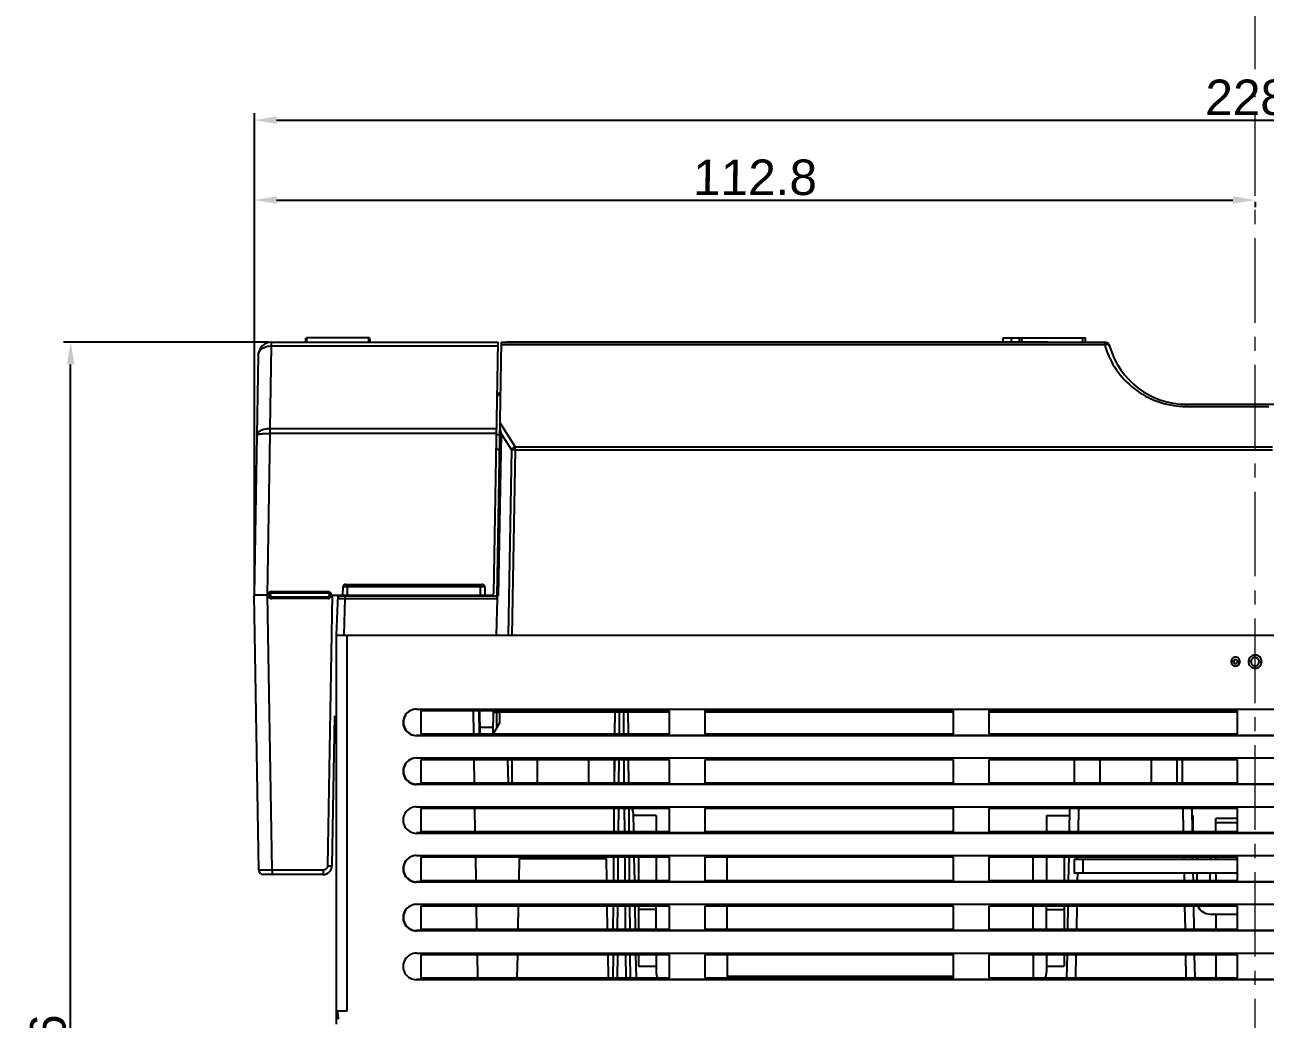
# Model space of a CAD drawing. Header units: millimetres. Extents: x 5329 to 6973, y -914 to -356.
# Drawn here: x 5562.5 to 5702.2, y -674.6 to -562.5 of the extents above; entities that cross this region are included whole.
import ezdxf

# ---------------------------------------------------------------- set-up
doc = ezdxf.new("R2010")
doc.units = ezdxf.units.MM
doc.header["$PDMODE"] = 3
doc.header["$PDSIZE"] = 1
doc.linetypes.add('CENTER', pattern=[17.8, 10.75, -2.35, 2.35, -2.35])
doc.linetypes.add('CENTER2', pattern=[28.575, 19.05, -3.175, 3.175, -3.175])
doc.layers.get('0').update_dxf_attribs({"linetype": 'CONTINUOUS'})
doc.layers.get('Defpoints').update_dxf_attribs({"linetype": 'CONTINUOUS'})
doc.layers.add('3', color=112, linetype='CENTER', lineweight=15)
doc.layers.add('Dim', color=1, linetype='CONTINUOUS')
doc.styles.add('OMI-1', font='arial.ttf', dxfattribs={"oblique": 1})
doc.dimstyles.new('1', dxfattribs={"dimtxt": 4, "dimasz": 2.5, "dimexe": 0.8, "dimexo": 0.3, "dimgap": 0.5, "dimtad": 1, "dimtoh": 1, "dimdec": 1, "dimzin": 0, "dimdsep": 46, "dimtxsty": 'OMI-1', "dimcen": 0, "dimclrd": 256, "dimclre": 256, "dimclrt": 256, "dimadec": 0, "dimazin": 0, "dimtfac": 0.8, "dimtdec": 1, "dimtix": 1, "dimtmove": 0, "dimatfit": 3, "dimfxl": 1, "dimtolj": 1, "dimtzin": 0, "dimarcsym": 0})

# ---------------------------------------------------------------- blocks, each defined once
blk = doc.blocks.new('*D6080')
at = {"layer": 'Defpoints', "color": 0}
for p in [(5816.55, -573.24), (5588.32, -626.76), (5816.55, -631.52)]:
    blk.add_point(p, dxfattribs=at)
at = {"layer": 'Dim', "lineweight": -2}
for p, q in [((5588.32, -626.46), (5588.32, -572.44)), ((5816.55, -631.22), (5816.55, -572.44)), ((5590.82, -573.24), (5814.05, -573.24))]:
    blk.add_line(p, q, dxfattribs=at)
at = {"layer": 'Dim'}
for points in [[(5590.82, -572.83), (5590.82, -573.66), (5588.32, -573.24)], [(5814.05, -573.66), (5814.05, -572.83), (5816.55, -573.24)]]:
    blk.add_solid(points, dxfattribs=at)
at = {"layer": 'Dim', "insert": (5702.43, -570.7), "char_height": 4, "attachment_point": 5, "style": 'OMI-1'}
blk.add_mtext('\\A1;228.2', dxfattribs=at)
blk = doc.blocks.new('*D6081')
at = {"layer": 'Defpoints', "color": 0}
for p in [(5588.32, -582.27), (5701.09, -582.16), (5701.09, -582.25)]:
    blk.add_point(p, dxfattribs=at)
at = {"layer": 'Dim', "lineweight": -2}
for p, q in [((5588.32, -581.97), (5588.32, -581.45)), ((5590.82, -582.25), (5698.59, -582.25)), ((5701.09, -582.46), (5701.09, -583.05))]:
    blk.add_line(p, q, dxfattribs=at)
at = {"layer": 'Dim'}
for points in [[(5590.82, -581.83), (5590.82, -582.66), (5588.32, -582.25)], [(5698.59, -582.66), (5698.59, -581.83), (5701.09, -582.25)]]:
    blk.add_solid(points, dxfattribs=at)
at = {"layer": 'Dim', "insert": (5644.71, -579.71), "char_height": 4, "attachment_point": 5, "style": 'OMI-1'}
blk.add_mtext('\\A1;112.8', dxfattribs=at)
blk = doc.blocks.new('*D6082')
at = {"layer": 'Defpoints', "color": 0}
for p in [(5567.62, -598.26), (5590.16, -598.26), (5581.59, -770.81)]:
    blk.add_point(p, dxfattribs=at)
at = {"layer": 'Dim', "lineweight": -2}
for p, q in [((5589.86, -598.26), (5566.82, -598.26)), ((5567.62, -768.31), (5567.62, -600.76)), ((5581.29, -770.81), (5566.82, -770.81))]:
    blk.add_line(p, q, dxfattribs=at)
at = {"layer": 'Dim'}
for points in [[(5568.04, -600.76), (5567.2, -600.76), (5567.62, -598.26)], [(5567.2, -768.31), (5568.04, -768.31), (5567.62, -770.81)]]:
    blk.add_solid(points, dxfattribs=at)
at = {"layer": 'Dim', "insert": (5565.08, -681.03), "char_height": 4, "attachment_point": 5, "rotation": 90, "style": 'OMI-1'}
blk.add_mtext('\\A1;\\A1;172.6', dxfattribs=at)

msp = doc.modelspace()

# ---------------------------------------------------------------- linework, layer by layer
at = {"color": 7, "linetype": 'Continuous'}
for p, q in [((5594.08, -597.76), (5594.07, -598.26)), ((5594.09, -597.76), (5594.08, -597.76)), ((5594.2, -597.76), (5594.19, -598.26)), ((5601.31, -597.76), (5594.2, -597.76)), ((5601.18, -597.76), (5601.19, -598.26)), ((5601.31, -597.76), (5601.32, -598.26)), ((5616.73, -598.26), (5616.73, -598.21)), ((5616.73, -598.21), (5677.73, -598.21)), ((5672.72, -598.21), (5672.72, -597.76)), ((5672.72, -597.76), (5681.98, -597.76)), ((5673.63, -598.21), (5673.63, -597.76)), ((5674.23, -598.26), (5674.23, -598.21)), ((5674.54, -598.21), (5674.54, -597.76)), ((5674.81, -598.21), (5674.81, -597.76)), ((5677.73, -598.26), (5677.73, -598.21)), ((5681.67, -598.26), (5681.67, -597.76)), ((5681.98, -598.26), (5681.98, -597.76)), ((5590.1, -608.02), (5590.27, -598.68)), ((5590.26, -598.26), (5615.79, -598.26)), ((5590.27, -598.68), (5615.78, -598.68)), ((5615.29, -626.56), (5615.79, -598.26)), ((5615.67, -626.86), (5616.16, -598.26)), ((5616.16, -598.26), (5684.12, -598.26)), ((5616.16, -598.51), (5684.12, -598.51)), ((5684.12, -598.26), (5684.12, -598.51)), ((5588.76, -599.73), (5588.29, -626.76)), ((5616.06, -604.27), (5615.68, -604.27)), ((5616.06, -604.06), (5615.69, -604.06)), ((5693.36, -605.26), (5693.36, -605.51)), ((5693.36, -605.26), (5788.35, -605.26)), ((5693.36, -605.51), (5702.62, -605.51)), ((5615.62, -608.02), (5590.1, -608.02)), ((5616.01, -607.37), (5617.7, -610.07)), ((5589.79, -626.76), (5590.11, -608.54)), ((5615.61, -608.54), (5590.11, -608.54)), ((5615.98, -608.72), (5615.61, -608.72)), ((5615.84, -626.86), (5616.16, -608.61)), ((5616.16, -608.61), (5617.28, -610.38)), ((5615.95, -610.34), (5615.58, -610.34)), ((5617.28, -610.38), (5616.91, -631.26)), ((5617.7, -610.38), (5617.34, -631.26)), ((5617.7, -610.38), (5617.7, -610.07)), ((5617.7, -610.07), (5703.06, -610.07)), ((5617.7, -610.38), (5703.06, -610.38)), ((5598.29, -626.76), (5598.31, -625.85)), ((5614.28, -625.85), (5598.31, -625.85)), ((5598.61, -625.56), (5613.98, -625.56)), ((5598.79, -625.56), (5598.79, -626.76)), ((5613.79, -626.76), (5613.79, -625.56)), ((5614.28, -625.85), (5614.29, -626.76)), ((5588.83, -657.77), (5588.29, -626.76)), ((5589.79, -626.76), (5589.89, -626.76)), ((5590.33, -657.77), (5589.79, -626.76)), ((5590.29, -626.36), (5590.29, -626.56)), ((5590.29, -626.36), (5596.59, -626.36)), ((5596.59, -626.56), (5590.29, -626.56)), ((5590.29, -626.96), (5590.29, -627.16)), ((5590.29, -626.96), (5596.59, -626.96)), ((5596.59, -627.16), (5590.29, -627.16)), ((5597.09, -626.76), (5596.56, -657.27)), ((5596.59, -626.56), (5596.59, -626.36)), ((5596.59, -627.16), (5596.59, -626.96)), ((5596.99, -626.76), (5615.09, -626.76)), ((5597.59, -631.26), (5597.75, -626.76)), ((5598.03, -626.86), (5615.75, -626.86)), ((5598.35, -626.76), (5598.34, -626.86)), ((5598.53, -627.15), (5598.39, -631.26)), ((5598.53, -626.86), (5598.53, -627.15)), ((5598.53, -627.15), (5615.73, -627.15)), ((5615.59, -631.26), (5615.73, -627.15)), ((5597.59, -675.11), (5597.59, -631.26)), ((5597.59, -631.26), (5804.59, -631.26)), ((5598.79, -673.61), (5598.79, -631.26)), ((5606.59, -639.61), (5795.59, -639.61)), ((5607.09, -639.81), (5607.09, -642.41)), ((5635.09, -639.81), (5607.09, -639.81)), ((5612.96, -639.81), (5613, -642.41)), ((5613.6, -639.81), (5613.65, -642.41)), ((5613.78, -642.41), (5613.74, -639.81)), ((5615.24, -639.81), (5615.19, -642.41)), ((5615.24, -639.96), (5615.99, -639.96)), ((5615.49, -639.91), (5615.49, -639.81)), ((5615.49, -639.91), (5635.09, -639.91)), ((5615.64, -641.76), (5615.64, -639.96)), ((5615.75, -639.96), (5615.75, -639.89)), ((5615.99, -641.16), (5615.99, -639.96)), ((5616, -639.9), (5616, -639.96)), ((5617.9, -639.81), (5617.9, -639.91)), ((5619.32, -639.81), (5619.32, -639.91)), ((5628.95, -642.41), (5628.97, -639.91)), ((5629.45, -642.41), (5629.47, -639.91)), ((5629.9, -639.91), (5629.93, -642.41)), ((5630.4, -639.91), (5630.43, -642.41)), ((5635.09, -642.41), (5635.09, -639.81)), ((5639.09, -639.81), (5639.09, -642.41)), ((5667.09, -639.81), (5639.09, -639.81)), ((5639.09, -639.91), (5667.09, -639.91)), ((5667.09, -642.41), (5667.09, -639.81)), ((5671.09, -639.81), (5671.09, -642.41)), ((5699.09, -639.81), (5671.09, -639.81)), ((5671.09, -639.91), (5699.09, -639.91)), ((5694.58, -639.91), (5694.58, -639.81)), ((5695.58, -639.91), (5695.58, -639.81)), ((5696.58, -639.91), (5696.58, -639.81)), ((5699.09, -642.41), (5699.09, -639.81)), ((5597.35, -640.38), (5597.06, -657.27)), ((5615.27, -642.41), (5615.99, -641.16)), ((5606.59, -642.61), (5606.59, -642.57)), ((5795.59, -642.57), (5606.59, -642.57)), ((5795.59, -642.61), (5606.59, -642.61)), ((5607.09, -642.41), (5635.09, -642.41)), ((5615.21, -641.68), (5613.77, -641.68)), ((5639.09, -642.41), (5667.09, -642.41)), ((5671.09, -642.41), (5699.09, -642.41)), ((5606.59, -645.11), (5795.59, -645.11)), ((5607.09, -645.31), (5607.09, -647.91)), ((5635.09, -645.31), (5607.09, -645.31)), ((5613.05, -645.31), (5613.09, -647.91)), ((5616.94, -647.91), (5616.9, -645.31)), ((5617.32, -645.31), (5617.32, -647.91)), ((5620.2, -645.31), (5620.2, -647.91)), ((5625.98, -645.31), (5625.98, -647.91)), ((5628.86, -645.31), (5628.86, -647.91)), ((5628.9, -647.91), (5628.93, -645.31)), ((5629.4, -647.91), (5629.43, -645.31)), ((5629.95, -645.31), (5629.97, -647.91)), ((5630.45, -645.31), (5630.47, -647.91)), ((5635.09, -647.91), (5635.09, -645.31)), ((5639.09, -645.31), (5639.09, -647.91)), ((5667.09, -645.31), (5639.09, -645.31)), ((5667.09, -647.91), (5667.09, -645.31)), ((5671.09, -645.31), (5671.09, -647.91)), ((5699.09, -645.31), (5671.09, -645.31)), ((5680.72, -645.31), (5680.72, -647.91)), ((5683.6, -645.31), (5683.6, -647.91)), ((5689.38, -645.31), (5689.38, -647.91)), ((5692.26, -645.31), (5692.26, -647.91)), ((5692.86, -645.31), (5692.86, -647.91)), ((5699.09, -647.91), (5699.09, -645.31)), ((5606.59, -648.11), (5606.59, -648.07)), ((5795.59, -648.07), (5606.59, -648.07)), ((5795.59, -648.11), (5606.59, -648.11)), ((5607.09, -647.91), (5635.09, -647.91)), ((5639.09, -647.91), (5667.09, -647.91)), ((5671.09, -647.91), (5699.09, -647.91)), ((5606.59, -650.61), (5795.59, -650.61)), ((5607.09, -650.81), (5607.09, -653.41)), ((5635.09, -650.81), (5607.09, -650.81)), ((5613.14, -650.81), (5613.18, -653.41)), ((5628.86, -653.41), (5628.88, -650.81)), ((5629.36, -653.41), (5629.38, -650.81)), ((5630, -650.81), (5630.02, -653.41)), ((5630.5, -650.81), (5630.52, -653.41)), ((5631, -651.28), (5631.04, -653.41)), ((5635.09, -653.41), (5635.09, -650.81)), ((5639.09, -650.81), (5639.09, -653.41)), ((5667.09, -650.81), (5639.09, -650.81)), ((5667.09, -653.41), (5667.09, -650.81)), ((5671.09, -650.81), (5671.09, -653.41)), ((5699.09, -650.81), (5671.09, -650.81)), ((5680.18, -650.81), (5680.14, -653.41)), ((5681.18, -650.81), (5681.14, -653.41)), ((5693.04, -653.41), (5692.99, -650.81)), ((5694.04, -653.41), (5693.99, -650.81)), ((5699.09, -653.41), (5699.09, -650.81)), ((5633.59, -651.61), (5631.01, -651.61)), ((5633.59, -651.61), (5633.59, -653.41)), ((5677.59, -651.61), (5677.59, -653.41)), ((5677.59, -651.61), (5680.17, -651.61)), ((5694.01, -651.61), (5694.09, -651.61)), ((5694.09, -651.61), (5694.09, -653.41)), ((5696.66, -653.41), (5696.66, -651.94)), ((5699.09, -651.94), (5696.66, -651.94)), ((5699.09, -652.44), (5696.66, -652.44)), ((5606.59, -653.61), (5606.59, -653.57)), ((5795.59, -653.57), (5606.59, -653.57)), ((5795.59, -653.61), (5606.59, -653.61)), ((5607.09, -653.41), (5635.09, -653.41)), ((5639.09, -653.41), (5667.09, -653.41)), ((5671.09, -653.41), (5699.09, -653.41)), ((5606.59, -656.11), (5795.59, -656.11)), ((5607.09, -656.31), (5607.09, -658.91)), ((5635.09, -656.31), (5607.09, -656.31)), ((5613.23, -656.31), (5613.27, -658.91)), ((5618.15, -658.91), (5618.19, -656.46)), ((5618.19, -656.46), (5627.99, -656.46)), ((5619.35, -656.31), (5619.34, -656.46)), ((5626.83, -656.31), (5626.84, -656.46)), ((5628.03, -658.91), (5627.99, -656.46)), ((5628.81, -658.91), (5628.83, -656.31)), ((5629.31, -658.91), (5629.33, -656.31)), ((5630.05, -656.31), (5630.07, -658.91)), ((5630.55, -656.31), (5630.57, -658.91)), ((5631.09, -656.31), (5631.14, -658.91)), ((5631.59, -656.31), (5631.59, -658.91)), ((5633.59, -656.31), (5633.59, -658.91)), ((5635.09, -658.91), (5635.09, -656.31)), ((5639.09, -656.31), (5639.09, -658.91)), ((5667.09, -656.31), (5639.09, -656.31)), ((5641.59, -658.91), (5641.59, -656.31)), ((5667.09, -658.91), (5667.09, -656.31)), ((5671.09, -656.31), (5671.09, -658.91)), ((5699.09, -656.31), (5671.09, -656.31)), ((5676.09, -658.91), (5676.09, -656.31)), ((5677.59, -656.31), (5677.59, -658.91)), ((5679.59, -656.31), (5679.59, -658.91)), ((5680.09, -656.31), (5680.04, -658.91)), ((5680.69, -656.51), (5680.69, -658.11)), ((5680.69, -656.51), (5699.09, -656.51)), ((5681.09, -656.31), (5681.08, -656.51)), ((5681.69, -656.51), (5681.69, -658.11)), ((5693.09, -656.51), (5693.09, -656.31)), ((5694.09, -656.51), (5694.09, -656.31)), ((5694.51, -656.31), (5694.51, -656.51)), ((5696.01, -656.51), (5696.01, -656.31)), ((5696.66, -656.31), (5696.66, -656.51)), ((5699.09, -658.91), (5699.09, -656.31)), ((5596.06, -658.26), (5589.33, -658.26)), ((5590.33, -657.77), (5590.33, -658.26)), ((5596.06, -657.77), (5590.33, -657.77)), ((5596.06, -657.77), (5596.06, -658.26)), ((5699.09, -658.11), (5680.69, -658.11)), ((5681.06, -658.11), (5681.04, -658.91)), ((5693.14, -658.91), (5693.12, -658.11)), ((5694.14, -658.91), (5694.12, -658.11)), ((5694.51, -658.11), (5694.51, -658.91)), ((5696.01, -658.91), (5696.01, -658.11)), ((5696.66, -658.11), (5696.66, -658.91)), ((5606.59, -659.11), (5606.59, -659.07)), ((5795.59, -659.07), (5606.59, -659.07)), ((5795.59, -659.11), (5606.59, -659.11)), ((5607.09, -658.91), (5635.09, -658.91)), ((5639.09, -658.91), (5667.09, -658.91)), ((5671.09, -658.91), (5699.09, -658.91)), ((5606.59, -661.61), (5795.59, -661.61)), ((5607.09, -661.81), (5607.09, -664.41)), ((5635.09, -661.81), (5607.09, -661.81)), ((5613.32, -661.81), (5613.36, -664.41)), ((5618.05, -664.41), (5618.1, -661.81)), ((5628.13, -664.41), (5628.08, -661.81)), ((5628.76, -664.41), (5628.78, -661.81)), ((5629.26, -664.41), (5629.28, -661.81)), ((5630.09, -661.81), (5630.12, -664.41)), ((5630.59, -661.81), (5630.62, -664.41)), ((5631.19, -661.81), (5631.23, -664.41)), ((5631.59, -661.81), (5631.59, -664.41)), ((5633.59, -662.21), (5631.59, -662.21)), ((5633.59, -664.41), (5633.59, -661.81)), ((5635.09, -664.41), (5635.09, -661.81)), ((5639.09, -661.81), (5639.09, -664.41)), ((5667.09, -661.81), (5639.09, -661.81)), ((5641.59, -664.41), (5641.59, -661.81)), ((5667.09, -664.41), (5667.09, -661.81)), ((5671.09, -661.81), (5671.09, -664.41)), ((5699.09, -661.81), (5671.09, -661.81)), ((5676.09, -664.41), (5676.09, -661.81)), ((5677.59, -664.41), (5677.59, -661.81)), ((5677.59, -662.21), (5679.59, -662.21)), ((5679.59, -661.81), (5679.59, -664.41)), ((5679.99, -661.81), (5679.95, -664.41)), ((5680.99, -661.81), (5680.95, -664.41)), ((5693.23, -664.41), (5693.19, -661.81)), ((5694.23, -664.41), (5694.19, -661.81)), ((5699.09, -664.41), (5699.09, -661.81)), ((5696.01, -662.71), (5699.09, -662.71)), ((5696.66, -662.71), (5696.66, -664.41)), ((5606.59, -664.61), (5606.59, -664.57)), ((5795.59, -664.57), (5606.59, -664.57)), ((5795.59, -664.61), (5606.59, -664.61)), ((5607.09, -664.41), (5635.09, -664.41)), ((5639.09, -664.41), (5667.09, -664.41)), ((5671.09, -664.41), (5699.09, -664.41)), ((5606.59, -667.11), (5795.59, -667.11)), ((5607.09, -667.31), (5607.09, -669.91)), ((5635.09, -667.31), (5607.09, -667.31)), ((5613.41, -667.31), (5613.45, -669.91)), ((5617.95, -669.91), (5618, -667.31)), ((5628.22, -669.91), (5628.18, -667.31)), ((5628.74, -667.31), (5628.71, -669.91)), ((5629.24, -667.31), (5629.21, -669.91)), ((5630.14, -667.31), (5630.17, -669.91)), ((5630.64, -667.31), (5630.67, -669.91)), ((5631.28, -667.31), (5631.33, -669.91)), ((5631.59, -667.31), (5631.59, -668.56)), ((5633.59, -667.31), (5633.59, -669.21)), ((5635.09, -669.91), (5635.09, -667.31)), ((5639.09, -667.31), (5639.09, -669.91)), ((5667.09, -667.31), (5639.09, -667.31)), ((5641.59, -667.31), (5641.59, -669.91)), ((5667.09, -669.91), (5667.09, -667.31)), ((5671.09, -667.31), (5671.09, -669.91)), ((5699.09, -667.31), (5671.09, -667.31)), ((5676.09, -667.31), (5676.09, -669.91)), ((5677.59, -667.31), (5677.59, -669.21)), ((5679.59, -667.31), (5679.59, -668.56)), ((5679.9, -667.31), (5679.85, -669.91)), ((5680.89, -667.31), (5680.85, -669.91)), ((5693.33, -669.91), (5693.28, -667.31)), ((5694.33, -669.91), (5694.28, -667.31)), ((5696.66, -667.31), (5696.66, -669.91)), ((5699.09, -669.91), (5699.09, -667.31)), ((5631.59, -668.56), (5633.59, -668.56)), ((5677.59, -668.56), (5679.59, -668.56)), ((5606.59, -670.11), (5606.59, -670.07)), ((5795.59, -670.07), (5606.59, -670.07)), ((5795.59, -670.11), (5606.59, -670.11)), ((5607.09, -669.91), (5635.09, -669.91)), ((5639.09, -669.91), (5667.09, -669.91)), ((5641.59, -669.71), (5667.09, -669.71)), ((5671.09, -669.91), (5699.09, -669.91)), ((5597.59, -673.61), (5598.79, -673.61))]:
    msp.add_line(p, q, dxfattribs=at)
for centre, radius, start, end in [((5590.26, -599.76), 1.5, 90, 179), ((5684.12, -598.86), 0.6, 15.7139, 90), ((5684.31, -599.48), 0.989, 92.6795, 100.6565), ((5693.36, -595.92), 9.59, 195.7136, 197.8483), ((5693.36, -596.26), 9, 195.7139, 270), ((5598.61, -625.86), 0.3, 90, 179), ((5613.98, -625.86), 0.3, 1, 90), ((5590.29, -626.76), 0.4, 90, 270), ((5590.29, -626.76), 0.2, 90, 270), ((5596.59, -626.76), 0.4, 270, 90), ((5596.59, -626.76), 0.2, 270, 90), ((5598.03, -627.16), 0.3, 90, 178), ((5615.09, -626.56), 0.2, 270, 359), ((5629.5, -651.31), 1.5, 1, 19.4985), ((5589.33, -657.76), 0.5, 181, 270), ((5596.06, -657.26), 1, 270, 359), ((5696.01, -661.21), 1.5, 203.6222, 270), ((5635.09, -669.21), 1.5, 180, 207.869), ((5676.09, -669.21), 1.5, 332.131, 0), ((5656.12, -668.24), 58.69, 185.2486, 185.4911), ((5639.62, -669.83), 42.11, 185.4818, 185.906), ((5621.08, -671.77), 23.47, 185.8594, 186.8133)]:
    msp.add_arc(centre, radius, start, end, dxfattribs=at)
for centre, major_axis, ratio, start_param, end_param in [((5615.43, -627.16), (0.221, 0.218), 0.932545, -0.776672, 0.759218), ((5606.59, -641.11), (0, 1.5), 1, 0, 3.141593), ((5606.59, -646.61), (0, 1.5), 1, 0, 3.141593), ((5606.59, -652.11), (0, 1.5), 1, 0, 3.141593), ((5606.59, -657.61), (0, 1.5), 1, 0, 3.141593), ((5606.59, -663.11), (1.5, 0), 1, 1.570796, 4.712389), ((5606.59, -668.61), (0, 1.5), 1, 0, 3.141593)]:
    msp.add_ellipse(centre, major_axis=major_axis, ratio=ratio, start_param=start_param, end_param=end_param, dxfattribs=at)
for points, knots in [([(5588.76, -599.73), (5588.77, -599.59), (5588.86, -599.29), (5589.21, -598.95), (5589.7, -598.73), (5590.07, -598.68), (5590.27, -598.68)], [0, 0, 0, 0, 0.20894, 0.44326, 0.710487, 1, 1, 1, 1]), ([(5590.27, -598.68), (5590.27, -598.62), (5590.27, -598.54), (5590.27, -598.44), (5590.26, -598.37), (5590.26, -598.33), (5590.26, -598.29), (5590.26, -598.28), (5590.26, -598.27), (5590.26, -598.26), (5590.26, -598.26), (5590.26, -598.26)], [0, 0, 0, 0, 0.417766, 0.590462, 0.735023, 0.849647, 0.93267, 0.96197, 0.98301, 0.995707, 1, 1, 1, 1]), ([(5684.23, -598.86), (5684.51, -599.74), (5685.36, -601.47), (5687.4, -603.64), (5690.15, -605.15), (5692.28, -605.51), (5693.36, -605.51)], [0, 0, 0, 0, 0.230627, 0.473008, 0.730518, 1, 1, 1, 1]), ([(5684.26, -598.5), (5684.36, -598.49), (5684.53, -598.5), (5684.68, -598.63), (5684.7, -598.69)], [0, 0, 0, 0, 0.583633, 1, 1, 1, 1]), ([(5590.1, -608.02), (5589.91, -608.02), (5589.55, -608.05), (5589.13, -608.17), (5588.87, -608.32), (5588.72, -608.45), (5588.63, -608.59), (5588.61, -608.69), (5588.61, -608.74)], [0, 0, 0, 0, 0.32033, 0.603812, 0.724068, 0.828261, 0.918154, 1, 1, 1, 1]), ([(5590.11, -608.54), (5590.11, -608.5), (5590.11, -608.32), (5590.1, -608.15), (5590.1, -608.02)], [0, 0, 0, 0, 0.26562, 1, 1, 1, 1]), ([(5616.16, -608.61), (5616.11, -608.42), (5616.04, -608.06), (5616, -607.7), (5616, -607.52)], [0, 0, 0, 0, 0.512807, 1, 1, 1, 1]), ([(5588.61, -608.74), (5588.61, -608.72), (5588.63, -608.7), (5588.67, -608.67), (5588.75, -608.65), (5588.87, -608.62), (5589.14, -608.57), (5589.56, -608.54), (5589.92, -608.54), (5590.11, -608.54)], [0, 0, 0, 0, 0.033617, 0.060402, 0.095049, 0.187934, 0.310479, 0.62724, 1, 1, 1, 1]), ([(5617.7, -610.07), (5617.66, -610.09), (5617.5, -610.16), (5617.36, -610.28), (5617.28, -610.38)], [0, 0, 0, 0, 0.255448, 1, 1, 1, 1]), ([(5617.7, -610.38), (5617.66, -610.38), (5617.52, -610.38), (5617.38, -610.38), (5617.28, -610.38)], [0, 0, 0, 0, 0.275789, 1, 1, 1, 1]), ([(5589.79, -626.76), (5589.69, -626.76), (5589.5, -626.76), (5589.22, -626.75), (5588.97, -626.76), (5588.77, -626.76), (5588.64, -626.76), (5588.55, -626.76), (5588.47, -626.76), (5588.41, -626.76), (5588.36, -626.76), (5588.33, -626.76), (5588.31, -626.76), (5588.3, -626.76), (5588.3, -626.76), (5588.29, -626.76), (5588.29, -626.76)], [0, 0, 0, 0, 0.195094, 0.382818, 0.555659, 0.707161, 0.773044, 0.831498, 0.881931, 0.92386, 0.9569, 0.980703, 0.98908, 0.99509, 0.998723, 1, 1, 1, 1]), ([(5597.73, -627.15), (5597.73, -627.15), (5597.74, -627.15), (5597.75, -627.14), (5597.77, -627.14), (5597.81, -627.14), (5597.88, -627.14), (5597.97, -627.14), (5598.09, -627.14), (5598.28, -627.14), (5598.43, -627.15), (5598.53, -627.15)], [0, 0, 0, 0, 0.005003, 0.019465, 0.043337, 0.076413, 0.16884, 0.293211, 0.444706, 0.617488, 1, 1, 1, 1]), ([(5699.39, -634.26), (5699.39, -634.13), (5699.28, -633.86), (5698.89, -633.7), (5698.5, -633.86), (5698.39, -634.13), (5698.39, -634.26)], [0, 0, 0, 0, 0.249966, 0.499989, 0.750014, 1, 1, 1, 1]), ([(5698.39, -634.26), (5698.39, -634.39), (5698.5, -634.65), (5698.89, -634.81), (5699.28, -634.65), (5699.39, -634.39), (5699.39, -634.26)], [0, 0, 0, 0, 0.249966, 0.499989, 0.750014, 1, 1, 1, 1]), ([(5698.67, -634.26), (5698.64, -634.26), (5698.55, -634.26), (5698.45, -634.26), (5698.39, -634.26)], [0, 0, 0, 0, 0.320917, 1, 1, 1, 1]), ([(5699.11, -634.26), (5699.11, -634.21), (5699.06, -634.09), (5698.89, -634.02), (5698.72, -634.09), (5698.67, -634.21), (5698.67, -634.26)], [0, 0, 0, 0, 0.250516, 0.500571, 0.750258, 1, 1, 1, 1]), ([(5698.67, -634.26), (5698.67, -634.32), (5698.72, -634.44), (5698.89, -634.5), (5699.06, -634.44), (5699.11, -634.32), (5699.11, -634.26)], [0, 0, 0, 0, 0.250516, 0.500571, 0.750258, 1, 1, 1, 1]), ([(5699.11, -634.26), (5699.14, -634.26), (5699.23, -634.26), (5699.33, -634.26), (5699.39, -634.26)], [0, 0, 0, 0, 0.320917, 1, 1, 1, 1]), ([(5701.84, -634.26), (5701.84, -634.07), (5701.68, -633.67), (5701.09, -633.43), (5700.5, -633.67), (5700.34, -634.07), (5700.34, -634.26)], [0, 0, 0, 0, 0.249949, 0.499993, 0.750041, 1, 1, 1, 1]), ([(5700.34, -634.26), (5700.34, -634.45), (5700.5, -634.85), (5701.09, -635.09), (5701.68, -634.85), (5701.84, -634.45), (5701.84, -634.26)], [0, 0, 0, 0, 0.249949, 0.499993, 0.750041, 1, 1, 1, 1]), ([(5700.34, -634.26), (5700.34, -634.45), (5700.5, -634.85), (5701.09, -635.09), (5701.68, -634.85), (5701.84, -634.45), (5701.84, -634.26)], [0, 0, 0, 0, 0.249949, 0.499993, 0.750041, 1, 1, 1, 1]), ([(5700.62, -634.26), (5700.59, -634.26), (5700.5, -634.26), (5700.4, -634.26), (5700.34, -634.26)], [0, 0, 0, 0, 0.320917, 1, 1, 1, 1]), ([(5701.56, -634.26), (5701.56, -634.14), (5701.45, -633.9), (5701.09, -633.75), (5700.72, -633.9), (5700.62, -634.15), (5700.62, -634.26)], [0, 0, 0, 0, 0.250449, 0.500571, 0.750365, 1, 1, 1, 1]), ([(5700.62, -634.26), (5700.62, -634.38), (5700.72, -634.63), (5701.09, -634.78), (5701.46, -634.63), (5701.56, -634.38), (5701.56, -634.26)], [0, 0, 0, 0, 0.250449, 0.500571, 0.750365, 1, 1, 1, 1]), ([(5701.56, -634.26), (5701.59, -634.26), (5701.68, -634.26), (5701.78, -634.26), (5701.84, -634.26)], [0, 0, 0, 0, 0.320917, 1, 1, 1, 1]), ([(5606.59, -639.61), (5606.21, -639.61), (5605.43, -639.93), (5604.95, -641.09), (5605.43, -642.25), (5606.21, -642.57), (5606.59, -642.57)], [0, 0, 0, 0, 0.250033, 0.5, 0.749967, 1, 1, 1, 1]), ([(5606.59, -645.11), (5606.21, -645.11), (5605.43, -645.43), (5604.95, -646.59), (5605.43, -647.75), (5606.21, -648.07), (5606.59, -648.07)], [0, 0, 0, 0, 0.250033, 0.5, 0.749967, 1, 1, 1, 1]), ([(5606.59, -656.11), (5606.21, -656.11), (5605.43, -656.43), (5604.95, -657.59), (5605.43, -658.75), (5606.21, -659.07), (5606.59, -659.07)], [0, 0, 0, 0, 0.250033, 0.5, 0.749967, 1, 1, 1, 1]), ([(5590.33, -657.77), (5590.23, -657.77), (5590.04, -657.77), (5589.77, -657.77), (5589.51, -657.77), (5589.31, -657.77), (5589.18, -657.77), (5589.09, -657.77), (5589.01, -657.77), (5588.95, -657.77), (5588.9, -657.77), (5588.87, -657.77), (5588.85, -657.77), (5588.84, -657.77), (5588.84, -657.77), (5588.83, -657.77), (5588.83, -657.77)], [0, 0, 0, 0, 0.195106, 0.382784, 0.555654, 0.707192, 0.773074, 0.831502, 0.881915, 0.923843, 0.956881, 0.980721, 0.989112, 0.995127, 0.998755, 1, 1, 1, 1]), ([(5596.56, -657.27), (5596.56, -657.4), (5596.45, -657.66), (5596.19, -657.77), (5596.06, -657.77)], [0, 0, 0, 0, 0.499855, 1, 1, 1, 1]), ([(5596.56, -657.27), (5596.62, -657.28), (5596.72, -657.28), (5596.83, -657.28), (5596.91, -657.28), (5596.97, -657.28), (5597.01, -657.28), (5597.04, -657.28), (5597.05, -657.28), (5597.05, -657.28), (5597.06, -657.28), (5597.06, -657.27)], [0, 0, 0, 0, 0.382483, 0.555344, 0.706734, 0.830964, 0.923443, 0.956491, 0.980351, 0.994864, 1, 1, 1, 1]), ([(5606.59, -661.61), (5606.21, -661.61), (5605.43, -661.93), (5604.95, -663.09), (5605.43, -664.25), (5606.21, -664.57), (5606.59, -664.57)], [0, 0, 0, 0, 0.250033, 0.5, 0.749967, 1, 1, 1, 1])]:
    msp.add_open_spline(points, degree=3, knots=knots, dxfattribs=at)
msp.add_open_spline([(5615.84, -626.86), (5615.81, -626.86), (5615.78, -626.86), (5615.74, -626.86)], degree=3, dxfattribs=at)
at = {"layer": '3', "linetype": 'CENTER2', "ltscale": 0.5}
msp.add_line((5701.09, -796.09), (5701.09, -387.1), dxfattribs=at)

# ---------------------------------------------------------------- dimensions: what is measured, and where the dimension line sits
at = {"layer": 'Dim'}
for base, p1, p2, picture, middle in [((5816.55, -573.24), (5588.32, -626.76), (5816.55, -631.52), '*D6080', (5702.43, -570.7)), ((5701.09, -582.25), (5588.32, -582.27), (5701.09, -582.16), '*D6081', (5644.71, -579.71))]:
    dim = msp.add_linear_dim(base=base, p1=p1, p2=p2, dimstyle='1', dxfattribs=at)
    dim.commit()
    dim.dimension.update_dxf_attribs({"geometry": picture, "text_midpoint": middle})
dim = msp.add_linear_dim(base=(5567.62, -598.26), p1=(5581.59, -770.81), p2=(5590.16, -598.26), angle=90, text='\\A1;172.6', dimstyle='1', override={"dimtxsty": 'OMI-1'}, dxfattribs=at)
dim.commit()
dim.dimension.update_dxf_attribs({"geometry": '*D6082', "text_midpoint": (5567.62, -681.03), "dimtype": 160})

doc.saveas('drawing.dxf')
